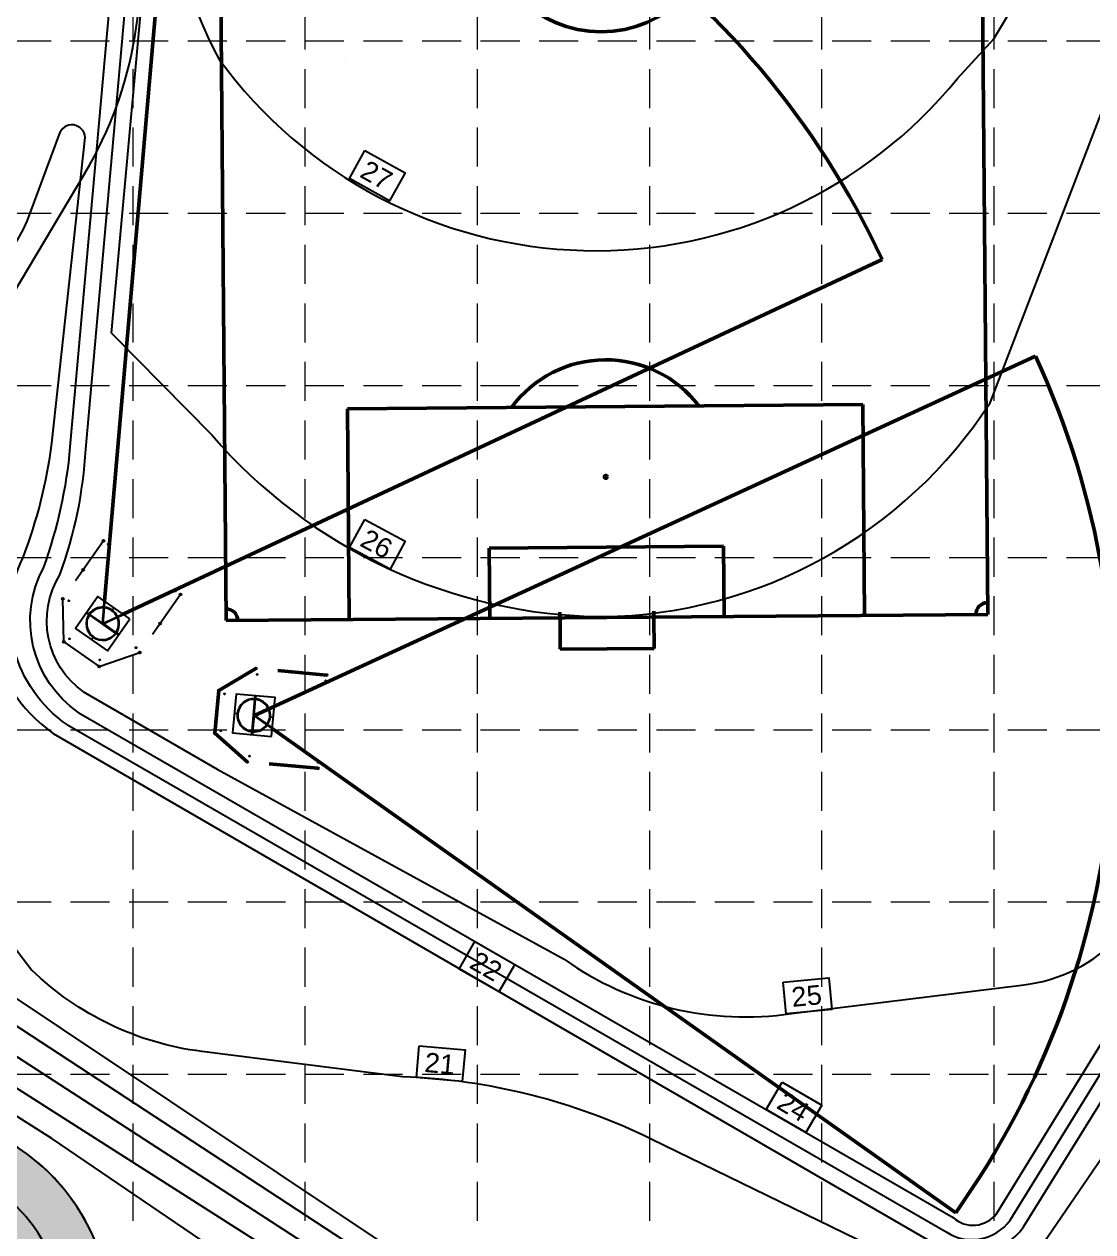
# Model space of a CAD drawing. Header units: feet. Extents: x 2467609 to 2470436, y 7119976 to 7121745.
# Drawn here: x 2469788.4 to 2470062, y 7121040.7 to 7121350 of the extents above; entities that cross this region are included whole.
import ezdxf
from ezdxf.enums import TextEntityAlignment as Align

# ---------------------------------------------------------------- set-up
doc = ezdxf.new("R2010")
doc.units = ezdxf.units.FT
doc.header["$LTSCALE"] = 100
doc.header["$MEASUREMENT"] = 0
for name, pattern in [('06117 BASE$0$CENTER2', [1.125, 0.75, -0.125, 0.125, -0.125]), ('06117 BASE$0$HIDDEN2', [0.1875, 0.125, -0.0625]), ('06117 BASE$0$STRIPE', [1.2, 1, -0.2]), ('HIDDEN', [0.375, 0.25, -0.125]), ('SDASH', [0.15, 0.1, -0.05]), ('STRIPE', [1.2, 1, -0.2])]:
    doc.linetypes.add(name, pattern=pattern)
for name, color, linetype, lineweight in [('06117 BASE$0$C-Bldg-Patt', 253, 'Continuous', 18), ('06117 BASE$0$C-Pkng-Strp', 253, 'Continuous', 25), ('06117 BASE$0$C-Plnt', 253, 'Continuous', 25), ('06117 BASE$0$CPCL', 253, '06117 BASE$0$CENTER2', 25), ('06117 BASE$0$CPWALK', 8, 'Continuous', 25), ('06117 BASE$0$X-Hevy', 253, 'Continuous', 50), ('SOCCER-PRACTICE$0$X-Hevy', 7, 'Continuous', 50)]:
    doc.layers.add(name, color=color, linetype=linetype, lineweight=lineweight)
for name, color, linetype in [('06117 BASE$0$firelane', 8, '06117 BASE$0$STRIPE'), ('CPCONT', 253, 'Continuous'), ('FIRELANE-HATCH', 253, 'STRIPE'), ('GRID', 254, 'HIDDEN'), ('proposed ec', 6, 'SDASH')]:
    doc.layers.add(name, color=color, linetype=linetype)
doc.styles.get("Standard").update_dxf_attribs({"font": 'ARIAL.TTF'})
pattern_1 = [(325.055625, (2469668.62084, 7121178.44104), (0.10235783, 0.055553965), [0, -0.10416667])]
pattern_2 = [(264.67217, (2469762.42412, 7121285.66055), (0.098880475, -0.06153064), [0, -0.10416667])]
pattern_3 = [(264.67217, (2469762.42412, 7121285.66055), (0.098880475, -0.06153064), [0, -0.10416667])]

# ---------------------------------------------------------------- blocks, each defined once
blk = doc.blocks.new('SOCCER-PRACTICE')
at = {"layer": 'SOCCER-PRACTICE$0$X-Hevy'}
for p, q in [((4320, 2340), (0, 2340)), ((0, 2340), (0, 0)), ((0, 1962), (648, 1962)), ((648, 378), (648, 1962)), ((0, 1530), (216, 1530)), ((216, 810), (216, 1530)), ((-96, 1314), (-96, 1026)), ((-96, 1314), (0, 1314)), ((-18, 1314), (18, 1314)), ((-96, 1026), (0, 1026)), ((-18, 1026), (18, 1026)), ((0, 810), (216, 810)), ((0, 378), (648, 378)), ((0, 0), (4320, 0))]:
    blk.add_line(p, q, dxfattribs=at)
for centre, radius in [((2160, 1170), 360), ((432, 1170), 4.5)]:
    blk.add_circle(centre, radius, dxfattribs=at)
for centre, radius, start, end in [((0, 2340), 36, 270, 0), ((432, 1170), 360, 306.8699, 53.1301), ((0, 0), 36, 0, 90)]:
    blk.add_arc(centre, radius, start, end, dxfattribs=at)

msp = doc.modelspace()

# ---------------------------------------------------------------- hatches: boundary and pattern name
at = {"layer": '06117 BASE$0$C-Bldg-Patt'}
h = msp.add_hatch(dxfattribs=at)
h.set_pattern_fill('DOTS', color=256, scale=1.666667, angle=325.0556, style=0)
h.set_pattern_definition(pattern_1)
edge = h.paths.add_edge_path()
edge.add_ellipse((2469808.46, 7121196.42), major_axis=(-2.89, 2.89), ratio=1, start_angle=10.0556, end_angle=370.0556)
h = msp.add_hatch(dxfattribs=at)
h.set_pattern_fill('DOTS', color=256, scale=1.666667, angle=325.0556, style=0)
h.set_pattern_definition(pattern_1)
edge = h.paths.add_edge_path()
edge.add_ellipse((2469808.46, 7121196.42), major_axis=(-2.89, 2.89), ratio=1, start_angle=10.0556, end_angle=370.0556)
h = msp.add_hatch(dxfattribs=at)
h.set_pattern_fill('DOTS', color=256, scale=1.666667, angle=264.6722, style=0)
h.set_pattern_definition(pattern_2)
edge = h.paths.add_edge_path()
edge.add_ellipse((2469847.16, 7121172.97), major_axis=(-2.89, 2.89), ratio=1, start_angle=-50.3278, end_angle=309.6722)
h = msp.add_hatch(dxfattribs=at)
h.set_pattern_fill('DOTS', color=256, scale=1.666667, angle=264.6722, style=0)
h.set_pattern_definition(pattern_3)
edge = h.paths.add_edge_path()
edge.add_ellipse((2469847.16, 7121172.97), major_axis=(-2.89, 2.89), ratio=1, start_angle=-50.3278, end_angle=309.6722)
h = msp.add_hatch(dxfattribs=at)
h.set_pattern_fill('DOTS', color=256, scale=1.666667, angle=264.6722, style=0)
h.set_pattern_definition(pattern_2)
edge = h.paths.add_edge_path()
edge.add_ellipse((2469847.16, 7121172.97), major_axis=(-2.89, 2.89), ratio=1, start_angle=-50.3278, end_angle=309.6722)
h = msp.add_hatch(dxfattribs=at)
h.set_pattern_fill('DOTS', color=256, scale=1.666667, angle=264.6722, style=0)
h.set_pattern_definition(pattern_3)
edge = h.paths.add_edge_path()
edge.add_ellipse((2469847.16, 7121172.97), major_axis=(-2.89, 2.89), ratio=1, start_angle=-50.3278, end_angle=309.6722)
at = {"layer": 'FIRELANE-HATCH'}
h = msp.add_hatch(color=9, dxfattribs=at)
h.paths.add_polyline_path([(2468922.97, 7121187.19, -0.414214), (2468942.81, 7121207.35), (2469278.26, 7121210.08), (2469277.9, 7121254.08, -0.414214), (2469297.74, 7121274.24), (2469375.13, 7121274.87, -0.137354), (2469390.75, 7121270.64), (2469629.71, 7121128.09, -0.261956), (2469644.34, 7121102.57), (2469645.12, 7121007.13, 0.414214), (2469699.55, 7120953.58), (2469751.67, 7120954, 0.261956), (2469797.6, 7120980.33), (2469803.18, 7120989.68, 0.414214), (2469784.47, 7121063.72), (2469403.04, 7121291.25, 0.137354), (2469374.94, 7121298.87), (2468491.92, 7121291.68, -0.131652), (2468476.89, 7121295.58), (2468199.89, 7121452.51, -0.072593), (2468186.2, 7121463.15, 0.206219), (2468142.45, 7121481.57), (2467847.8, 7121479.17), (2467848.23, 7121449.17), (2468142.69, 7121451.57, -0.577353), (2468169.04, 7121406.78), (2467935.49, 7120994.55, -0.266268), (2467909.82, 7120979.34), (2467855.02, 7120978.55), (2467855.45, 7120948.56), (2467910.25, 7120949.35, 0.266268), (2467961.59, 7120979.76), (2468192.67, 7121387.64, -0.414214), (2468233.56, 7121398.96), (2468336.11, 7121340.86, -0.414214), (2468347.43, 7121299.97), (2468320.22, 7121251.95, 0.414214), (2468338.7, 7121185.16), (2468373.42, 7121165.49, 0.57735), (2468446.57, 7121208.52), (2468446.28, 7121243.96, -1), (2468481.65, 7121244.25), (2468482.67, 7121118.6, 0.414214), (2468532.07, 7121070), (2468873.9, 7121072.79, -0.414214), (2468894.07, 7121052.95), (2468895.4, 7120889.72), (2468884.83, 7120735.24, -0.392002), (2468855.14, 7120707.29), (2468450.27, 7120703.99, -0.131652), (2468375.11, 7120723.48), (2468264.21, 7120786.31, 0.463862), (2468102.32, 7120726.63, 0.45081), (2468173.2, 7120596.29), (2468276.95, 7120572.47, -0.347281), (2468315.76, 7120524.14), (2468315.82, 7120517.93), (2468339.81, 7120518.12), (2468339.76, 7120524.34, 0.347281), (2468282.32, 7120595.86), (2468178.57, 7120619.68, -0.45081), (2468124.87, 7120718.42, -0.463862), (2468252.38, 7120765.43), (2468363.28, 7120702.6, 0.131652), (2468450.47, 7120679.99), (2468832.08, 7120683.1, -0.414214), (2468867.36, 7120648.39), (2468868.39, 7120522.43), (2468892.38, 7120522.62), (2468891.26, 7120660.62), (2468903.26, 7120660.72), (2468904.38, 7120522.72), (2468928.38, 7120522.92)])
h.paths.add_polyline_path([(2468873.66, 7121102.78), (2468531.82, 7121100, -0.414214), (2468506.62, 7121124.8), (2468505.62, 7121247.79, -0.414214), (2468525.46, 7121267.95), (2468872.29, 7121270.78, -0.414214), (2468892.45, 7121250.94), (2468893.5, 7121122.95, -0.414214)], flags=16)
h.paths.add_polyline_path([(2468942.29, 7121271.35), (2469233.74, 7121273.72, -1), (2469234.06, 7121233.72), (2468942.62, 7121231.35, -1)], flags=16)
h.paths.add_polyline_path([(2468385.25, 7121186.37), (2468350.53, 7121206.04, -0.414214), (2468341.1, 7121240.12), (2468370.77, 7121292.49, -0.414214), (2468404.85, 7121301.92), (2468409.33, 7121299.38, -0.267949), (2468422.01, 7121277.83), (2468422.57, 7121208.33, -0.57735)], flags=16)
h.paths.add_polyline_path([(2469698.85, 7121086.85), (2469772.17, 7121043.11, -0.414214), (2469782.57, 7121001.98), (2469776.99, 7120992.63, -0.261956), (2469751.47, 7120978), (2469699.36, 7120977.57, -0.414214), (2469669.11, 7121007.33), (2469668.61, 7121069.51, -0.584841)], flags=16)

# ---------------------------------------------------------------- linework, layer by layer
at = {"layer": '06117 BASE$0$C-Pkng-Strp'}
for p, q in [((2469805.03, 7121198.92), (2469804.41, 7121199.35)), ((2469805.03, 7121198.92), (2469804.41, 7121199.35)), ((2469808.39, 7121196.57), (2469808.73, 7121200.49)), ((2469808.39, 7121196.57), (2469808.73, 7121200.49)), ((2469808.56, 7121196.55), (2469808.9, 7121200.48)), ((2469808.56, 7121196.55), (2469808.9, 7121200.48)), ((2469808.75, 7121200.66), (2469808.88, 7121202.22)), ((2469808.75, 7121200.66), (2469808.88, 7121202.22)), ((2469808.91, 7121200.64), (2469809.04, 7121202.11)), ((2469808.91, 7121200.64), (2469809.04, 7121202.11)), ((2469804.93, 7121198.78), (2469804.32, 7121199.21)), ((2469804.93, 7121198.78), (2469804.32, 7121199.21)), ((2469811.76, 7121194.01), (2469805.07, 7121198.69)), ((2469811.76, 7121194.01), (2469805.07, 7121198.69)), ((2469808.39, 7121196.57), (2469805.16, 7121198.82)), ((2469808.39, 7121196.57), (2469805.16, 7121198.82)), ((2469808.56, 7121196.55), (2469812.13, 7121198.22)), ((2469808.56, 7121196.55), (2469812.13, 7121198.22)), ((2469808.63, 7121196.4), (2469812.2, 7121198.07)), ((2469808.63, 7121196.4), (2469812.2, 7121198.07)), ((2469808.63, 7121196.4), (2469811.86, 7121194.15)), ((2469808.63, 7121196.4), (2469811.86, 7121194.15)), ((2469812.28, 7121198.29), (2469813.61, 7121198.92)), ((2469812.28, 7121198.29), (2469813.61, 7121198.92)), ((2469812.35, 7121198.14), (2469813.77, 7121198.81)), ((2469812.35, 7121198.14), (2469813.77, 7121198.81)), ((2469812.51, 7121193.48), (2469811.9, 7121193.91)), ((2469812.51, 7121193.48), (2469811.9, 7121193.91)), ((2469811.99, 7121194.05), (2469812.61, 7121193.62)), ((2469811.99, 7121194.05), (2469812.61, 7121193.62)), ((2469847.47, 7121177.21, 1218.08), (2469847.54, 7121177.96, 1218.08)), ((2469847.47, 7121177.21, 1218.08), (2469847.54, 7121177.96, 1218.08)), ((2469847.47, 7121177.21, 1218.08), (2469847.54, 7121177.96, 1218.08)), ((2469847.47, 7121177.21, 1218.08), (2469847.54, 7121177.96, 1218.08)), ((2469847.64, 7121177.2, 1218.08), (2469847.71, 7121177.94, 1218.08)), ((2469847.64, 7121177.2, 1218.08), (2469847.71, 7121177.94, 1218.08)), ((2469847.64, 7121177.2, 1218.08), (2469847.71, 7121177.94, 1218.08)), ((2469847.64, 7121177.2, 1218.08), (2469847.71, 7121177.94, 1218.08)), ((2469846.7, 7121168.92, 1218.08), (2469847.46, 7121177.04, 1218.08)), ((2469846.7, 7121168.92, 1218.08), (2469847.46, 7121177.04, 1218.08)), ((2469846.7, 7121168.92, 1218.08), (2469847.46, 7121177.04, 1218.08)), ((2469846.7, 7121168.92, 1218.08), (2469847.46, 7121177.04, 1218.08)), ((2469847.26, 7121173.11, 1218.08), (2469847.62, 7121177.03, 1218.08)), ((2469847.26, 7121173.11, 1218.08), (2469847.62, 7121177.03, 1218.08)), ((2469847.26, 7121173.11, 1218.08), (2469847.62, 7121177.03, 1218.08)), ((2469847.26, 7121173.11, 1218.08), (2469847.62, 7121177.03, 1218.08)), ((2469847.26, 7121173.11, 1218.08), (2469850.83, 7121174.75, 1218.08)), ((2469847.26, 7121173.11, 1218.08), (2469850.83, 7121174.75, 1218.08)), ((2469847.26, 7121173.11, 1218.08), (2469850.83, 7121174.75, 1218.08)), ((2469847.26, 7121173.11, 1218.08), (2469850.83, 7121174.75, 1218.08)), ((2469847.33, 7121172.96, 1218.08), (2469850.9, 7121174.6, 1218.08)), ((2469847.33, 7121172.96, 1218.08), (2469850.9, 7121174.6, 1218.08)), ((2469847.33, 7121172.96, 1218.08), (2469850.9, 7121174.6, 1218.08)), ((2469847.33, 7121172.96, 1218.08), (2469850.9, 7121174.6, 1218.08)), ((2469850.99, 7121174.82, 1218.08), (2469852.42, 7121175.48, 1218.08)), ((2469850.99, 7121174.82, 1218.08), (2469852.42, 7121175.48, 1218.08)), ((2469850.99, 7121174.82, 1218.08), (2469852.42, 7121175.48, 1218.08)), ((2469850.99, 7121174.82, 1218.08), (2469852.42, 7121175.48, 1218.08)), ((2469851.06, 7121174.67, 1218.08), (2469852.4, 7121175.29, 1218.08)), ((2469851.06, 7121174.67, 1218.08), (2469852.4, 7121175.29, 1218.08)), ((2469851.06, 7121174.67, 1218.08), (2469852.4, 7121175.29, 1218.08)), ((2469851.06, 7121174.67, 1218.08), (2469852.4, 7121175.29, 1218.08)), ((2469847.23, 7121172.82, 1218.08), (2469846.86, 7121168.9, 1218.08)), ((2469847.23, 7121172.82, 1218.08), (2469846.86, 7121168.9, 1218.08)), ((2469847.23, 7121172.82, 1218.08), (2469846.86, 7121168.9, 1218.08)), ((2469847.23, 7121172.82, 1218.08), (2469846.86, 7121168.9, 1218.08)), ((2469847.23, 7121172.82, 1218.08), (2469850.44, 7121170.54, 1218.08)), ((2469847.23, 7121172.82, 1218.08), (2469850.44, 7121170.54, 1218.08)), ((2469847.23, 7121172.82, 1218.08), (2469850.44, 7121170.54, 1218.08)), ((2469847.23, 7121172.82, 1218.08), (2469850.44, 7121170.54, 1218.08)), ((2469847.33, 7121172.96, 1218.08), (2469850.54, 7121170.68, 1218.08)), ((2469847.33, 7121172.96, 1218.08), (2469850.54, 7121170.68, 1218.08)), ((2469847.33, 7121172.96, 1218.08), (2469850.54, 7121170.68, 1218.08)), ((2469847.33, 7121172.96, 1218.08), (2469850.54, 7121170.68, 1218.08)), ((2469846.61, 7121168, 1218.08), (2469846.68, 7121168.75, 1218.08)), ((2469846.61, 7121168, 1218.08), (2469846.68, 7121168.75, 1218.08)), ((2469846.61, 7121168, 1218.08), (2469846.68, 7121168.75, 1218.08)), ((2469846.61, 7121168, 1218.08), (2469846.68, 7121168.75, 1218.08)), ((2469846.85, 7121168.73, 1218.08), (2469846.78, 7121167.99, 1218.08)), ((2469846.85, 7121168.73, 1218.08), (2469846.78, 7121167.99, 1218.08)), ((2469846.85, 7121168.73, 1218.08), (2469846.78, 7121167.99, 1218.08)), ((2469846.85, 7121168.73, 1218.08), (2469846.78, 7121167.99, 1218.08)), ((2469850.58, 7121170.45, 1218.08), (2469851.86, 7121169.54, 1218.08)), ((2469850.58, 7121170.45, 1218.08), (2469851.86, 7121169.54, 1218.08)), ((2469850.58, 7121170.45, 1218.08), (2469851.86, 7121169.54, 1218.08)), ((2469850.58, 7121170.45, 1218.08), (2469851.86, 7121169.54, 1218.08)), ((2469850.67, 7121170.58, 1218.08), (2469851.88, 7121169.73, 1218.08)), ((2469850.67, 7121170.58, 1218.08), (2469851.88, 7121169.73, 1218.08)), ((2469850.67, 7121170.58, 1218.08), (2469851.88, 7121169.73, 1218.08)), ((2469850.67, 7121170.58, 1218.08), (2469851.88, 7121169.73, 1218.08))]:
    msp.add_line(p, q, dxfattribs=at)
for centre, radius, start, end in [((2469808.46, 7121196.42), 4.08, 86.225, 23.8862), ((2469808.46, 7121196.42), 4.08, 86.225, 23.8862), ((2469808.46, 7121196.42), 4.25, 86.1791, 143.9321), ((2469808.46, 7121196.42), 4.25, 86.1791, 143.9321), ((2469808.46, 7121196.42), 4.08, 26.225, 83.8862), ((2469808.46, 7121196.42), 4.08, 26.225, 83.8862), ((2469808.46, 7121196.42), 4.25, 26.1791, 83.9321), ((2469808.46, 7121196.42), 4.25, 26.1791, 83.9321), ((2469808.46, 7121196.42), 4.25, 146.1791, 323.9321), ((2469808.46, 7121196.42), 4.25, 146.1791, 323.9321), ((2469808.46, 7121196.42), 4.25, 326.1791, 23.9321), ((2469808.46, 7121196.42), 4.25, 326.1791, 23.9321), ((2469847.16, 7121172.97, 1218.08), 4.25, 85.7957, 263.5486), ((2469847.16, 7121172.97, 1218.08), 4.25, 85.7957, 263.5486), ((2469847.16, 7121172.97, 1218.08), 4.25, 85.7957, 263.5486), ((2469847.16, 7121172.97, 1218.08), 4.25, 85.7957, 263.5486), ((2469847.16, 7121172.97, 1218.08), 4.08, 25.8415, 323.5028), ((2469847.16, 7121172.97, 1218.08), 4.08, 25.8415, 323.5028), ((2469847.16, 7121172.97, 1218.08), 4.08, 25.8415, 323.5028), ((2469847.16, 7121172.97, 1218.08), 4.08, 25.8415, 323.5028), ((2469847.16, 7121172.97, 1218.08), 4.25, 25.7957, 83.5486), ((2469847.16, 7121172.97, 1218.08), 4.25, 25.7957, 83.5486), ((2469847.16, 7121172.97, 1218.08), 4.25, 25.7957, 83.5486), ((2469847.16, 7121172.97, 1218.08), 4.25, 25.7957, 83.5486), ((2469847.16, 7121172.97, 1218.08), 4.08, 325.8415, 23.5028), ((2469847.16, 7121172.97, 1218.08), 4.08, 325.8415, 23.5028), ((2469847.16, 7121172.97, 1218.08), 4.08, 325.8415, 23.5028), ((2469847.16, 7121172.97, 1218.08), 4.08, 325.8415, 23.5028), ((2469847.16, 7121172.97, 1218.08), 4.25, 325.7957, 23.5486), ((2469847.16, 7121172.97, 1218.08), 4.25, 325.7957, 23.5486), ((2469847.16, 7121172.97, 1218.08), 4.25, 325.7957, 23.5486), ((2469847.16, 7121172.97, 1218.08), 4.25, 325.7957, 23.5486), ((2469847.16, 7121172.97, 1218.08), 4.25, 265.7957, 323.5486), ((2469847.16, 7121172.97, 1218.08), 4.25, 265.7957, 323.5486), ((2469847.16, 7121172.97, 1218.08), 4.25, 265.7957, 323.5486), ((2469847.16, 7121172.97, 1218.08), 4.25, 265.7957, 323.5486)]:
    msp.add_arc(centre, radius, start, end, dxfattribs=at)
at = {"layer": '06117 BASE$0$C-Plnt', "linetype": '06117 BASE$0$HIDDEN2'}
for p, q in [((2469808.68, 7121217.67), (2469798.27, 7121202.78)), ((2469808.68, 7121217.67), (2469798.27, 7121202.78)), ((2469798.51, 7121191.78), (2469798.27, 7121202.78)), ((2469798.51, 7121191.78), (2469798.27, 7121202.78)), ((2469828.35, 7121203.93), (2469817.94, 7121189.03)), ((2469828.35, 7121203.93), (2469817.94, 7121189.03)), ((2469798.51, 7121191.78), (2469807.53, 7121185.48)), ((2469798.51, 7121191.78), (2469807.53, 7121185.48)), ((2469807.53, 7121185.48), (2469817.94, 7121189.03)), ((2469807.53, 7121185.48), (2469817.94, 7121189.03)), ((2469838.21, 7121179.33, 1218.08), (2469847.65, 7121184.98, 1218.08)), ((2469838.21, 7121179.33, 1218.08), (2469847.65, 7121184.98, 1218.08)), ((2469865.75, 7121183.29, 1218.08), (2469847.65, 7121184.98, 1218.08)), ((2469865.75, 7121183.29, 1218.08), (2469847.65, 7121184.98, 1218.08)), ((2469838.21, 7121179.33, 1218.08), (2469837.19, 7121168.38, 1218.08)), ((2469838.21, 7121179.33, 1218.08), (2469837.19, 7121168.38, 1218.08)), ((2469837.19, 7121168.38, 1218.08), (2469845.42, 7121161.08, 1218.08)), ((2469837.19, 7121168.38, 1218.08), (2469845.42, 7121161.08, 1218.08)), ((2469863.52, 7121159.39, 1218.08), (2469845.42, 7121161.08, 1218.08)), ((2469863.52, 7121159.39, 1218.08), (2469845.42, 7121161.08, 1218.08))]:
    msp.add_line(p, q, dxfattribs=at)
at = {"layer": '06117 BASE$0$C-Plnt'}
for centre, radius in [((2469808.68, 7121217.67), 0.25), ((2469808.68, 7121217.67), 0.25), ((2469809.91, 7121216.81), 0.125), ((2469809.91, 7121216.81), 0.125), ((2469803.47, 7121210.23), 0.25), ((2469803.47, 7121210.23), 0.25), ((2469798.27, 7121202.78), 0.25), ((2469798.27, 7121202.78), 0.25), ((2469799.78, 7121202.32), 0.125), ((2469799.78, 7121202.32), 0.125), ((2469827.12, 7121204.79), 0.125), ((2469827.12, 7121204.79), 0.125), ((2469828.35, 7121203.93), 0.25), ((2469828.35, 7121203.93), 0.25), ((2469823.15, 7121196.48), 0.25), ((2469823.15, 7121196.48), 0.25), ((2469798.51, 7121191.78), 0.25), ((2469798.51, 7121191.78), 0.25), ((2469800, 7121192.57), 0.125), ((2469800, 7121192.57), 0.125), ((2469816.99, 7121190.29), 0.125), ((2469816.99, 7121190.29), 0.125), ((2469807.77, 7121187.14), 0.125), ((2469807.77, 7121187.14), 0.125), ((2469817.94, 7121189.03), 0.25), ((2469817.94, 7121189.03), 0.25), ((2469807.53, 7121185.48), 0.25), ((2469807.53, 7121185.48), 0.25), ((2469847.65, 7121184.98, 1218.08), 0.25), ((2469847.65, 7121184.98, 1218.08), 0.25), ((2469856.7, 7121184.13, 1218.08), 0.25), ((2469856.7, 7121184.13, 1218.08), 0.25), ((2469848, 7121183.44, 1218.08), 0.125), ((2469848, 7121183.44, 1218.08), 0.125), ((2469865.61, 7121181.8, 1218.08), 0.125), ((2469865.61, 7121181.8, 1218.08), 0.125), ((2469865.75, 7121183.29, 1218.08), 0.25), ((2469865.75, 7121183.29, 1218.08), 0.25), ((2469838.21, 7121179.33, 1218.08), 0.25), ((2469838.21, 7121179.33, 1218.08), 0.25), ((2469839.63, 7121178.43, 1218.08), 0.125), ((2469839.63, 7121178.43, 1218.08), 0.125), ((2469837.19, 7121168.38, 1218.08), 0.25), ((2469837.19, 7121168.38, 1218.08), 0.25), ((2469838.75, 7121169, 1218.08), 0.125), ((2469838.75, 7121169, 1218.08), 0.125), ((2469846.05, 7121162.53, 1218.08), 0.125), ((2469846.05, 7121162.53, 1218.08), 0.125), ((2469845.42, 7121161.08, 1218.08), 0.25), ((2469845.42, 7121161.08, 1218.08), 0.25), ((2469854.47, 7121160.24, 1218.08), 0.25), ((2469854.47, 7121160.24, 1218.08), 0.25), ((2469863.52, 7121159.39, 1218.08), 0.25), ((2469863.52, 7121159.39, 1218.08), 0.25), ((2469863.66, 7121160.89, 1218.08), 0.125), ((2469863.66, 7121160.89, 1218.08), 0.125)]:
    msp.add_circle(centre, radius, dxfattribs=at)
at = {"layer": '06117 BASE$0$CPCL'}
msp.add_arc((2469756.8, 7121017.35), 42, 329.1832, 59.1832, dxfattribs=at)
msp.add_arc((2469756.8, 7121017.35), 42, 329.1832, 59.1832, dxfattribs=at)
at = {"layer": '06117 BASE$0$CPWALK'}
for p, q in [((2469805.12, 7121198.76), (2469804.36, 7121199.28)), ((2469805.12, 7121198.76), (2469804.36, 7121199.28)), ((2469810.8, 7121199.76), (2469811.33, 7121200.52)), ((2469810.8, 7121199.76), (2469811.33, 7121200.52)), ((2469811.81, 7121194.08), (2469812.56, 7121193.55)), ((2469811.81, 7121194.08), (2469812.56, 7121193.55)), ((2469806.12, 7121193.07), (2469805.6, 7121192.32)), ((2469806.12, 7121193.07), (2469805.6, 7121192.32)), ((2469847.54, 7121177.04, 1218.08), (2469847.62, 7121177.95, 1218.08)), ((2469847.54, 7121177.04, 1218.08), (2469847.62, 7121177.95, 1218.08)), ((2469847.54, 7121177.04, 1218.08), (2469847.62, 7121177.95, 1218.08)), ((2469847.54, 7121177.04, 1218.08), (2469847.62, 7121177.95, 1218.08)), ((2469843.09, 7121173.35, 1218.08), (2469842.18, 7121173.44, 1218.08)), ((2469843.09, 7121173.35, 1218.08), (2469842.18, 7121173.44, 1218.08)), ((2469843.09, 7121173.35, 1218.08), (2469842.18, 7121173.44, 1218.08)), ((2469843.09, 7121173.35, 1218.08), (2469842.18, 7121173.44, 1218.08)), ((2469851.23, 7121172.59, 1218.08), (2469852.14, 7121172.51, 1218.08)), ((2469851.23, 7121172.59, 1218.08), (2469852.14, 7121172.51, 1218.08)), ((2469851.23, 7121172.59, 1218.08), (2469852.14, 7121172.51, 1218.08)), ((2469851.23, 7121172.59, 1218.08), (2469852.14, 7121172.51, 1218.08)), ((2469846.78, 7121168.91, 1218.08), (2469846.7, 7121167.99, 1218.08)), ((2469846.78, 7121168.91, 1218.08), (2469846.7, 7121167.99, 1218.08)), ((2469846.78, 7121168.91, 1218.08), (2469846.7, 7121167.99, 1218.08)), ((2469846.78, 7121168.91, 1218.08), (2469846.7, 7121167.99, 1218.08))]:
    msp.add_line(p, q, dxfattribs=at)
msp.add_lwpolyline([(2469815.42, 7121197.65), (2469807.23, 7121203.38), (2469801.5, 7121195.18), (2469809.7, 7121189.45)], close=True, dxfattribs=at)
msp.add_lwpolyline([(2469815.42, 7121197.65), (2469807.23, 7121203.38), (2469801.5, 7121195.18), (2469809.7, 7121189.45)], close=True, dxfattribs=at)
at = {"layer": '06117 BASE$0$CPWALK', "elevation": 1218.08}
msp.add_lwpolyline([(2469851.67, 7121167.53), (2469852.6, 7121177.49), (2469842.65, 7121178.41), (2469841.72, 7121168.46)], close=True, dxfattribs=at)
msp.add_lwpolyline([(2469851.67, 7121167.53), (2469852.6, 7121177.49), (2469842.65, 7121178.41), (2469841.72, 7121168.46)], close=True, dxfattribs=at)
msp.add_lwpolyline([(2469851.67, 7121167.53), (2469852.6, 7121177.49), (2469842.65, 7121178.41), (2469841.72, 7121168.46)], close=True, dxfattribs=at)
msp.add_lwpolyline([(2469851.67, 7121167.53), (2469852.6, 7121177.49), (2469842.65, 7121178.41), (2469841.72, 7121168.46)], close=True, dxfattribs=at)
at = {"layer": '06117 BASE$0$CPWALK'}
for centre in [(2469808.46, 7121196.42), (2469808.46, 7121196.42), (2469847.16, 7121172.97, 1218.08), (2469847.16, 7121172.97, 1218.08), (2469847.16, 7121172.97, 1218.08), (2469847.16, 7121172.97, 1218.08)]:
    msp.add_circle(centre, 0.0208, dxfattribs=at)
msp.add_arc((2469756.8, 7121017.35), 54, 329.1832, 59.1832, dxfattribs=at)
msp.add_arc((2469756.8, 7121017.35), 54, 329.1832, 59.1832, dxfattribs=at)
at = {"layer": '06117 BASE$0$firelane'}
msp.add_arc((2469756.8, 7121017.35), 54, 329.1832, 59.1832, dxfattribs=at)
msp.add_arc((2469756.8, 7121017.35), 54, 329.1832, 59.1832, dxfattribs=at)
at = {"layer": '06117 BASE$0$X-Hevy'}
for p, q in [((2469808.96, 7121202.17), (2469827.45, 7121415.89)), ((2469808.96, 7121202.17), (2469827.45, 7121415.89)), ((2469813.69, 7121198.86), (2470008.02, 7121289.71)), ((2469813.69, 7121198.86), (2470008.02, 7121289.71)), ((2469847.33, 7121172.96, 1218.08), (2470047.34, 7121264.93, 1218.08)), ((2469847.33, 7121172.96, 1218.08), (2470047.34, 7121264.93, 1218.08)), ((2469847.33, 7121172.96, 1218.08), (2470047.34, 7121264.93, 1218.08)), ((2469847.33, 7121172.96, 1218.08), (2470047.34, 7121264.93, 1218.08)), ((2469851.87, 7121169.63, 1218.08), (2470026.88, 7121045.59, 1218.08)), ((2469851.87, 7121169.63, 1218.08), (2470026.88, 7121045.59, 1218.08)), ((2469851.87, 7121169.63, 1218.08), (2470026.88, 7121045.59, 1218.08)), ((2469851.87, 7121169.63, 1218.08), (2470026.88, 7121045.59, 1218.08))]:
    msp.add_line(p, q, dxfattribs=at)
at = {"layer": '06117 BASE$0$X-Hevy', "linetype": '06117 BASE$0$HIDDEN2'}
for p, q in [((2469838.21, 7121179.33, 1218.08), (2469847.65, 7121184.98, 1218.08)), ((2469838.21, 7121179.33, 1218.08), (2469847.65, 7121184.98, 1218.08)), ((2469865.75, 7121183.29, 1218.08), (2469847.65, 7121184.98, 1218.08)), ((2469865.75, 7121183.29, 1218.08), (2469847.65, 7121184.98, 1218.08)), ((2469838.21, 7121179.33, 1218.08), (2469837.19, 7121168.38, 1218.08)), ((2469838.21, 7121179.33, 1218.08), (2469837.19, 7121168.38, 1218.08)), ((2469837.19, 7121168.38, 1218.08), (2469845.42, 7121161.08, 1218.08)), ((2469837.19, 7121168.38, 1218.08), (2469845.42, 7121161.08, 1218.08)), ((2469863.52, 7121159.39, 1218.08), (2469845.42, 7121161.08, 1218.08)), ((2469863.52, 7121159.39, 1218.08), (2469845.42, 7121161.08, 1218.08))]:
    msp.add_line(p, q, dxfattribs=at)
at = {"layer": '06117 BASE$0$X-Hevy', "linetype": 'Continuous'}
for centre, start, end in [((2469808.65, 7121196.69), 25.0122, 85.099), ((2469808.65, 7121196.69), 25.0122, 85.099), ((2469847.49, 7121172.94, 1218.08), 324.6288, 24.7156), ((2469847.49, 7121172.94, 1218.08), 324.6288, 24.7156), ((2469847.49, 7121172.94, 1218.08), 324.6288, 24.7156), ((2469847.49, 7121172.94, 1218.08), 324.6288, 24.7156)]:
    msp.add_arc(centre, 220, start, end, dxfattribs=at)
at = {"layer": 'CPCONT', "color": 35}
for p, q in [((2470036.6, 7121346.21), (2470067.26, 7121397.65)), ((2470027.31, 7121336.04), (2470036.6, 7121346.21)), ((2469870.44, 7121340.92), (2469870.44, 7121340.92))]:
    msp.add_line(p, q, dxfattribs=at)
for points in [[(2469299.91, 7121490.07, -0.125851), (2469323.6, 7121464.12, -0.056059), (2469332.99, 7121440.42, 0.190875), (2469382.16, 7121387.98), (2469446.34, 7121360.34, -0.078215), (2469485.91, 7121331.64, -0.004447), (2469540.62, 7121281.26, 0.03158), (2469632.89, 7121202.86, 0.150786), (2469632.89, 7121202.86), (2469880.82, 7121037.39)], [(2469236.5, 7121484.76), (2469295.35, 7121459.46, -0.158766), (2469336.95, 7121422.91, 0.146021), (2469375.55, 7121387.26, 0.005859), (2469398.94, 7121368.33), (2469414.46, 7121353.58, 0.028906), (2469448.16, 7121327.1), (2469506.67, 7121284.86, 0.000248), (2469529.55, 7121264.31), (2469573.58, 7121232.79), (2469901.92, 7121017.73)], [(2469187.55, 7121460.07, 0.095725), (2469187.55, 7121460.07), (2469187.55, 7121460.07, -0.216093), (2469252.33, 7121407.11, 0.13393), (2469274.25, 7121379.31), (2469322.44, 7121350.34, 0.056475), (2469355.9, 7121336.11, -0.031888), (2469414, 7121311.56, 0.081602), (2469414, 7121311.56, -0.007664), (2469499.48, 7121263.72), (2469518.49, 7121246.52, -0.042258), (2469628.72, 7121187.8), (2469895.04, 7121015.18)], [(2469802.35, 7121173.64, -0.384887), (2469793.39, 7121210.92, 0.064043), (2469800.17, 7121241.68), (2469816.05, 7121419.06)], [(2469379.11, 7121399.75, 0.170175), (2469453.4, 7121389.93), (2469520.98, 7121416.22, -0.846036), (2469530.67, 7121405.16), (2469538.78, 7121369.77, 0.1511), (2469547.53, 7121349.54), (2469572.21, 7121326.06, 0.138761), (2469601.6, 7121315.49), (2469635.78, 7121313.7, -0.259287), (2469652.24, 7121303.46), (2469663.8, 7121282.85, 0.112621), (2469688, 7121261.87), (2469696.34, 7121257.23, 0.165785), (2469747.76, 7121252.95, -0.637007), (2469784.43, 7121221.57), (2469784.43, 7121221.57, 0.390227), (2469795.81, 7121168.32, -43.393131)], [(2469803.57, 7121178.96, -0.397174), (2469797.51, 7121208.98, 0.073886), (2469804.12, 7121241.12), (2469819.68, 7121415.43)], [(2469391.35, 7121388.38, 0.066624), (2469432.75, 7121382.17), (2469459.73, 7121383.01, -0.334998), (2469507.21, 7121349.47, 0.060181), (2469530.76, 7121318.2), (2469552.63, 7121298.68, 0.010986), (2469593.58, 7121296.59, -0.260832), (2469616.74, 7121282.79), (2469639.64, 7121236.08, 0.117535), (2469681.95, 7121194.72, -0.06801), (2469751.71, 7121149.67, -0.052384), (2469790.28, 7121107.74, -12.14585)], [(2469261.51, 7121368.68), (2469265.37, 7121366.91, -0.120949), (2469274.7, 7121359.52), (2469304.28, 7121339.26, 0.096543), (2469361.28, 7121314.64), (2469385.88, 7121310.94, -0.095291), (2469405.57, 7121303.99), (2469441.18, 7121284.78, 0.118252), (2469441.18, 7121284.78, -0.193726), (2469474.77, 7121252.01), (2469482.8, 7121215.82), (2469524.45, 7121225.62, -0.09639), (2469620.69, 7121183.07), (2469889.82, 7121011.61)], [(2469810.7, 7121270.81), (2469836.39, 7121244.77, 0.216372), (2469936.48, 7121198.23), (2469936.48, 7121198.23, 0.250523), (2470035.69, 7121253.03), (2470070.21, 7121342.92, -0.62486), (2470099.2, 7121348.83)], [(2469803.98, 7121320.98, 0.830201), (2469797.34, 7121321.8), (2469789.84, 7121301.53, -0.210252), (2469767.09, 7121278, -0.157469), (2469700.61, 7121272.99, -0.228011), (2469662.86, 7121303.87, 4.504083)], [(2469799.45, 7121170.49, -0.370679), (2469788.06, 7121213.34, 0.059865), (2469795.46, 7121242.69), (2469803.98, 7121320.98)], [(2469802.35, 7121173.64), (2470026.2, 7121044.32, 0.433407), (2470037.32, 7121045.3), (2470083.58, 7121120.53, 0.140461), (2470086.06, 7121128.59)], [(2469799.45, 7121170.49), (2470024.4, 7121040.66, 0.39762), (2470040.83, 7121043.69), (2470087.88, 7121119.87, 0.118362), (2470090.04, 7121128.93)], [(2469795.81, 7121168.32), (2470022.54, 7121037.02, 0.376307), (2470044.24, 7121041.93), (2470091.28, 7121117.77, 0.131351), (2470094.58, 7121129.83, -0.835816), (2470101.56, 7121131.36, -0.414749)], [(2469837.76, 7121159.14), (2469926.64, 7121110.48, 0.193408), (2469984.8, 7121096.59), (2470043.68, 7121103.85, 0.369353), (2470080.03, 7121142.55)], [(2469870.39, 7120973.2), (2469870.39, 7120973.2), (2469870.39, 7120973.2), (2469881.13, 7120972.41, 0.76749), (2469890.68, 7120999.77), (2469795.42, 7121064.57), (2469706.64, 7121120.72)], [(2470072.1, 7121071.04), (2470050.51, 7121039.47, -0.393756), (2470018.15, 7121030.73), (2469948.91, 7121064.43, 0.105438), (2469885.2, 7121080.42), (2469833.83, 7121086.88, -0.162264), (2469790.28, 7121107.74, -11.731245)]]:
    msp.add_lwpolyline(points, format="xyb", dxfattribs=at)
for points in [[(2469810.7, 7121270.81), (2469823.86, 7121414.98)], [(2469803.57, 7121178.96), (2469837.76, 7121159.14)]]:
    msp.add_lwpolyline(points, dxfattribs=at)
for points in [[(2469875.59, 7121317.58), (2469885.87, 7121311.89), (2469881.91, 7121304.76), (2469871.64, 7121310.45)], [(2469875.54, 7121223.14), (2469885.89, 7121217.6), (2469882.05, 7121210.41), (2469871.69, 7121215.96)], [(2469903.78, 7121115.04), (2469913.96, 7121109.18), (2469909.9, 7121102.12), (2469899.72, 7121107.97)], [(2469982.68, 7121104.63), (2469994.37, 7121105.74), (2469995.14, 7121097.62), (2469983.44, 7121096.52)], [(2469889.53, 7121088.35), (2469901.23, 7121087.29), (2469900.49, 7121079.17), (2469888.8, 7121080.23)], [(2469982.46, 7121079.06), (2469992.61, 7121073.13), (2469988.49, 7121066.1), (2469978.35, 7121072.02)]]:
    msp.add_lwpolyline(points, close=True, dxfattribs=at)
for centre, radius, start, end in [((2469930.65, 7121391.59), 105.33, 181.6188, 208.7571), ((2469934.69, 7121411.28), 119.33, 216.1314, 320.9131)]:
    msp.add_arc(centre, radius, start, end, dxfattribs=at)
at = {"layer": 'GRID', "color": 252, "linetype": 'HIDDEN', "lineweight": 0, "ltscale": 0.4}
for p, q in [((2469816.14, 7121698.47), (2469816.14, 7120154.77)), ((2469860.24, 7121698.47), (2469860.24, 7120154.77)), ((2469904.34, 7121698.47), (2469904.34, 7120154.77)), ((2469948.44, 7121698.47), (2469948.44, 7120154.77)), ((2469992.54, 7121698.47), (2469992.54, 7120154.77)), ((2470036.64, 7121698.47), (2470036.64, 7120154.77)), ((2467655.24, 7121345.67), (2470389.44, 7121345.67)), ((2467655.24, 7121301.57), (2470389.44, 7121301.57)), ((2467655.24, 7121257.47), (2470389.44, 7121257.47)), ((2467655.24, 7121213.37), (2470389.44, 7121213.37)), ((2467655.24, 7121169.27), (2470389.44, 7121169.27)), ((2467655.24, 7121125.17), (2470389.44, 7121125.17)), ((2467655.24, 7121081.07), (2470389.44, 7121081.07))]:
    msp.add_line(p, q, dxfattribs=at)
at = {"layer": 'proposed ec', "color": 5, "linetype": 'Continuous'}
msp.add_line((2469803.92, 7121311.84), (2469674.94, 7121095.62), dxfattribs=at)
msp.add_arc((2469718.04, 7121363.07, 0), 100, 329.1832, 12.0307, dxfattribs=at)

# ---------------------------------------------------------------- block references
at = {"xscale": 0.08333333333246327, "yscale": 0.0833333333284827, "zscale": 0.08333333333337123, "rotation": 90.47000018944962}
msp.add_blockref('SOCCER-PRACTICE', (2470035.06, 7121198.82, 629.11), dxfattribs=at)
msp.add_blockref('SOCCER-PRACTICE', (2470035.06, 7121198.82, 629.11), dxfattribs=at)

# ---------------------------------------------------------------- texts
at = {"layer": 'CPCONT', "color": 35}
for s, rotation, p in [('27', 331.0022, (2469877.37, 7121309.11)), ('26', 331.838, (2469877.44, 7121214.69)), ('22', 330.1151, (2469905.42, 7121106.54)), ('25', 5.4044, (2469988.93, 7121098.64)), ('21', 354.8239, (2469894.58, 7121081.31)), ('24', 329.6962, (2469984.04, 7121070.55))]:
    msp.add_text(s, height=5, rotation=rotation, dxfattribs=at).set_placement(p, align=Align.CENTER)

doc.saveas('drawing.dxf')
